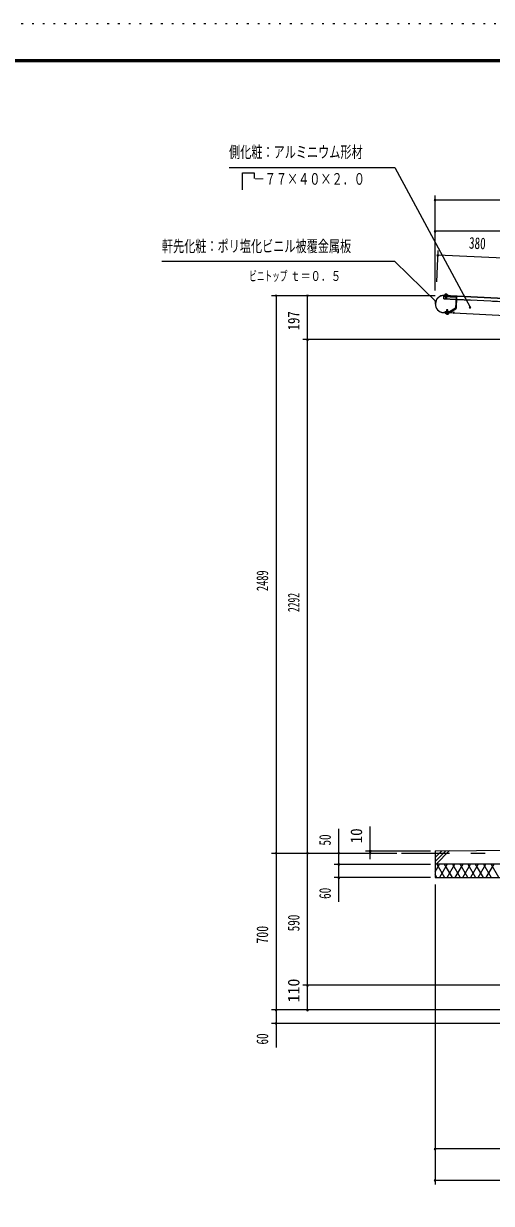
# Model space of a CAD drawing. Units: millimetres, scale not verified. Extents: x -25898 to 25908, y -10500 to 10500.
# Drawn here: x 11113 to 16338, y -2665 to 10500 of the extents above; entities that cross this region are included whole.
import ezdxf
from ezdxf.enums import TextEntityAlignment as Align

# ---------------------------------------------------------------- set-up
doc = ezdxf.new("R2010")
doc.units = ezdxf.units.MM
doc.header["$LTSCALE"] = 40
for name, pattern in [('USER2', [10, 4, -6]), ('USER3', [24, 12, -5, 2, -5]), ('USER4', [3, 0.5, -2.5])]:
    doc.linetypes.add(name, pattern=pattern)
for name, color, linetype, lineweight in [('0-6_2-02BOLD', 7, 'Continuous', 18), ('0-7_2-12HIDDEN', 3, 'USER2', 18), ('0-8_2-22CENTER', 3, 'USER3', 18), ('0-9_2-42THIN', 4, 'Continuous', 18), ('0-A_2-52DIM', 3, 'Continuous', 18), ('0-B_2-62HATCH', 2, 'Continuous', 18), ('0-C_F-F1PAPER', 5, 'Continuous', 18), ('0-D_F-E_J_ADD', 5, 'USER4', 18)]:
    doc.layers.add(name, color=color, linetype=linetype, lineweight=lineweight)
doc.styles.add('ＭＳ ゴシック', font='')
doc.styles.get('ＭＳ ゴシック').set_extended_font_data('MS Gothic')

msp = doc.modelspace()

# ---------------------------------------------------------------- linework, layer by layer
at = {"layer": '0-6_2-02BOLD'}
for p, q in [((20835.1, 7218.25), (15807.89, 7464.12)), ((15807.96, 7465.37), (20835.16, 7219.5)), ((15825.97, 7469.73), (15826.39, 7478.46)), ((15838.99, 7434.06), (15839.91, 7453.28)), ((15840.39, 7469.04), (15840.81, 7477.76)), ((15944.03, 7443.19), (15938.4, 7328.01)), ((15946.39, 7327.62), (15952.02, 7442.8)), ((16655.85, 7386.35), (15950.95, 7420.83)), ((15914.77, 7269.66), (15801.91, 7275.18)), ((15801.96, 7276.43), (15914.83, 7270.9)), ((15836.2, 7269.49), (15835.79, 7260.76)), ((15837.6, 7304.46), (15852.58, 7303.74)), ((15850.2, 7260.07), (15850.62, 7268.8)), ((15936.22, 7324.37), (15867.98, 7283.55)), ((15872.09, 7276.69), (15940.32, 7317.51)), ((15917.62, 7270.77), (16560.59, 7239.31)), ((15333.28, 1244.93), (15708.28, 1244.93)), ((15708.28, 1269.93), (21331.28, 1311.58)), ((21331.28, 1119.93), (15708.28, 1119.93))]:
    msp.add_line(p, q, dxfattribs=at)
for points in [[(15942.96, 7421.22), (15806.12, 7427.91), (15807.96, 7465.37)], [(15811.26, 7466.45), (15927.87, 7460.75), (15927.81, 7459.5)], [(15939.67, 7456.42), (15812.83, 7462.62), (15812.44, 7454.63), (15939.29, 7448.42)], [(15821.42, 7479.96), (15819.18, 7478.81), (15818.76, 7470.07)], [(15821.42, 7479.96), (15845.9, 7478.78), (15848.01, 7477.42), (15847.6, 7468.69)], [(15824.93, 7454.02), (15824.01, 7434.78), (15838.99, 7434.06), (15836.38, 7431.69), (15826.39, 7432.17), (15824.01, 7434.78)], [(15865.17, 7282.85), (15819.16, 7285.1), (15818.77, 7277.11), (15864.78, 7274.86)], [(15857.83, 7268.45), (15857.41, 7259.72), (15855.16, 7258.57), (15830.7, 7259.74), (15828.57, 7261.11), (15828.99, 7269.83)], [(15851.62, 7283.51), (15852.58, 7303.74), (15850.2, 7306.36), (15840.21, 7306.84), (15837.6, 7304.46), (15836.62, 7284.24)], [(15917.45, 7273.28), (15918, 7284.52), (15919.25, 7284.46), (15918.7, 7273.22)], [(15708.28, 1269.93), (15708.28, 969.93), (19458.28, 969.93)]]:
    msp.add_lwpolyline(points, dxfattribs=at)
for points in [[(15817.57, 7470.13), (15848.79, 7468.63), (15848.6, 7464.64), (15817.38, 7466.13)], [(15859.21, 7272.39), (15828, 7273.89), (15827.8, 7269.89), (15859.02, 7268.4)]]:
    msp.add_lwpolyline(points, close=True, dxfattribs=at)
for centre, radius, start, end in [((15806.58, 7370.81), 95.75, 87.19998, 267.19998), ((15806.58, 7370.81), 94.5, 89.17036, 267.19998), ((15822.57, 7474.1), 5.79, 48.70595, 87.25218), ((15832.64, 7458.12), 21.27, 67.42085, 107.0813), ((15844.19, 7473.06), 5.79, 87.25218, 125.78362), ((15939.04, 7443.43), 5, 357.2, 87.19998), ((15939.04, 7443.43), 13, 357.2, 87.19998), ((15832.4, 7265.46), 5.79, 267.25218, 305.78362), ((15843.95, 7280.41), 21.27, 247.42085, 287.0813), ((15854.02, 7264.42), 5.79, 228.70595, 267.25218), ((15865.42, 7287.84), 13, 267.19998, 300.88791), ((15865.42, 7287.84), 5, 267.19998, 300.88449), ((15914.96, 7273.4), 3.75, 267.19998, 357.19998), ((15914.96, 7273.4), 2.5, 267.19998, 357.19998), ((15933.9, 7328.23), 4.5, 300.90262, 357.21434), ((15933.91, 7328.23), 12.5, 300.89085, 357.19966)]:
    msp.add_arc(centre, radius, start, end, dxfattribs=at)
at = {"layer": '0-7_2-12HIDDEN'}
for p, q in [((15806.18, 7429.16), (15943.02, 7422.46)), ((15951.01, 7422.08), (16655.91, 7387.6)), ((15708.28, 1244.93), (22458.28, 1244.93))]:
    msp.add_line(p, q, dxfattribs=at)
at = {"layer": '0-8_2-22CENTER'}
for p, q in [((15834.18, 7489.85), (15831.22, 7429.18)), ((15845.38, 7309.34), (15842.41, 7248.68))]:
    msp.add_line(p, q, dxfattribs=at)
at = {"layer": '0-9_2-42THIN'}
for p, q in [((15826.93, 7453.92), (15825.92, 7432.69)), ((15836.9, 7432.16), (15837.92, 7453.38)), ((15839.69, 7306.36), (15838.63, 7284.15)), ((15849.61, 7283.61), (15850.68, 7305.84))]:
    msp.add_line(p, q, dxfattribs=at)
at = {"layer": '0-A_2-52DIM'}
for p, q in [((15708.28, 7521.42), (15708.28, 8582.47)), ((15718.28, 8532.46), (15698.28, 8532.46)), ((15708.28, 8532.46), (21870.78, 8532.46)), ((15718.28, 8182.46), (15698.28, 8182.46)), ((21870.78, 8182.46), (15708.28, 8182.46)), ((15740.64, 7967.24), (15723.54, 7617.66)), ((15748.19, 7917.3), (15728.19, 7917.3)), ((20682.28, 7675.51), (15738.19, 7917.3)), ((13883.28, 7467.43), (15709.13, 7467.43)), ((13943.28, 7467.43), (13923.28, 7467.43)), ((13933.28, 7467.43), (13933.28, -925.07)), ((14293.28, 7467.43), (14273.28, 7467.43)), ((14283.28, -505.07), (14283.28, 7467.43)), ((15725.3, 7397.25), (15705.3, 7397.25)), ((16108.55, 7336.96), (16088.55, 7336.96)), ((16487.65, 6974.93), (14233.28, 6974.93)), ((14293.28, 6974.93), (14273.28, 6974.93)), ((14633.28, 699.93), (14633.28, 1514.93)), ((14983.28, 1177.83), (14983.28, 1539.93)), ((13883.28, 1244.93), (15283.28, 1244.93)), ((13943.28, 1244.93), (13923.28, 1244.93)), ((14293.28, 1244.93), (14273.28, 1244.93)), ((14643.28, 1244.93), (14623.28, 1244.93)), ((14933.28, 1269.93), (15658.28, 1269.93)), ((14993.28, 1269.93), (14973.28, 1269.93)), ((14993.28, 1244.93), (14973.28, 1244.93)), ((14583.28, 1119.93), (15658.28, 1119.93)), ((14643.28, 1119.93), (14623.28, 1119.93)), ((15658.28, 969.93), (14583.28, 969.93)), ((14643.28, 969.93), (14623.28, 969.93)), ((15708.28, 894.93), (15708.28, -2455.07)), ((21256.28, -230.07), (14233.28, -230.07)), ((14293.28, -230.07), (14273.28, -230.07)), ((19383.28, -505.07), (13883.28, -505.07)), ((13943.28, -505.07), (13923.28, -505.07)), ((14293.28, -505.07), (14273.28, -505.07)), ((13883.28, -655.07), (19383.28, -655.07)), ((13943.28, -655.07), (13923.28, -655.07)), ((15718.28, -2055.07), (15698.28, -2055.07)), ((22458.28, -2055.07), (15708.28, -2055.07)), ((15718.28, -2405.07), (15698.28, -2405.07)), ((15708.28, -2405.07), (22458.28, -2405.07))]:
    msp.add_line(p, q, dxfattribs=at)
for points in [[(13408.14, 8894.93), (15258.14, 8894.93), (16098.55, 7336.96)], [(13558.15, 8644.93), (13558.15, 8836.38), (13686.93, 8836.38), (13686.93, 8771.98)], [(15715.3, 7397.25), (15258.14, 7844.93), (12658.15, 7844.93)]]:
    msp.add_lwpolyline(points, dxfattribs=at)
for centre in [(15708.28, 8532.46), (15708.28, 8182.46), (15738.19, 7917.3), (13933.28, 7467.43), (14283.28, 7467.43), (15715.3, 7397.25), (16098.55, 7336.96), (14283.28, 6974.93), (13933.28, 1244.93), (14283.28, 1244.93), (14633.28, 1244.93), (14983.28, 1269.93), (14983.28, 1244.93), (14633.28, 1119.93), (14633.28, 969.93), (14283.28, -230.07), (13933.28, -505.07), (14283.28, -505.07), (13933.28, -655.07), (15708.28, -2055.07), (15708.28, -2405.07)]:
    msp.add_arc(centre, 10, 180, 0, dxfattribs=at)
at = {"layer": '0-B_2-62HATCH'}
for p, q in [((15708.28, 1151.78), (15827.31, 1270.81)), ((15784.56, 1270.5), (15708.28, 1194.21)), ((15870.05, 1271.13), (15718.85, 1119.93)), ((15708.28, 1035.64), (15756.94, 1119.93)), ((15728.07, 1119.93), (15814.68, 969.93)), ((15843.54, 1119.93), (15756.94, 969.93)), ((15901.28, 969.93), (15814.68, 1119.93)), ((15843.54, 969.93), (15930.15, 1119.93)), ((15901.28, 1119.93), (15987.88, 969.93)), ((16016.75, 1119.93), (15930.15, 969.93)), ((16074.48, 969.93), (15987.88, 1119.93)), ((16016.75, 969.93), (16103.35, 1119.93)), ((16074.49, 1119.93), (16161.09, 969.93)), ((16189.95, 1119.93), (16103.35, 969.93)), ((16247.69, 969.93), (16161.09, 1119.93)), ((16189.95, 969.93), (16276.56, 1119.93)), ((16247.69, 1119.93), (16334.29, 969.93)), ((16363.16, 1119.93), (16276.56, 969.93)), ((16420.89, 969.93), (16334.29, 1119.93)), ((15728.07, 969.93), (15708.28, 1004.22))]:
    msp.add_line(p, q, dxfattribs=at)
at = {"layer": '0-C_F-F1PAPER'}
for points in [[(25407.78, -10000), (-3292.22, -10000), (-3292.22, 10100), (25407.78, 10100)], [(25405.28, -9997.5), (-3289.72, -9997.5), (-3289.72, 10097.5), (25405.28, 10097.5)], [(25402.78, -9995), (25402.78, 10095), (-3287.22, 10095), (-3287.22, -9995)], [(25400.28, -9992.5), (-3284.72, -9992.5), (-3284.72, 10092.5), (25400.28, 10092.5)], [(25397.78, -9990), (25397.78, 10090), (-3282.22, 10090), (-3282.22, -9990)], [(25395.28, -9987.5), (-3279.72, -9987.5), (-3279.72, 10087.5), (25395.28, 10087.5)], [(25392.78, -9985), (25392.78, 10085), (-3277.22, 10085), (-3277.22, -9985)], [(25390.28, -9982.5), (-3274.72, -9982.5), (-3274.72, 10082.5), (25390.28, 10082.5)], [(25387.78, -9980), (-3272.22, -9980), (-3272.22, 10080), (25387.78, 10080)], [(25385.28, -9977.5), (-3269.72, -9977.5), (-3269.72, 10077.5), (25385.28, 10077.5)], [(25382.78, -9975), (25382.78, 10075), (-3267.22, 10075), (-3267.22, -9975)]]:
    msp.add_lwpolyline(points, close=True, dxfattribs=at)
at = {"layer": '0-D_F-E_J_ADD'}
msp.add_lwpolyline([(25907.78, -10500), (-3792.22, -10500), (-3792.22, 10500), (25907.78, 10500)], close=True, dxfattribs=at)

# ---------------------------------------------------------------- texts
at = {"layer": '0-A_2-52DIM', "color": 7, "style": 'ＭＳ ゴシック'}
for s, height, width, p in [('側化粧：アルミニウム形材', 130.2, 0.7, (13408.14, 8962.69)), ('\u3000－７７×４０×２．０', 130.2, 0.7, (13558.15, 8662.7)), ('軒先化粧：ポリ塩化ビニル被覆金属板', 130.2, 0.7, (12658.15, 7912.7)), ('ビニトップ ', 110.7, 0.55, (13633.15, 7594.93)), ('ｔ＝０．５', 110.7, 0.75, (14092.42, 7594.93))]:
    msp.add_text(s, height=height, dxfattribs=dict(at, width=width)).set_placement(p, align=Align.BOTTOM_LEFT)
for s, rotation, width, p in [('380', 357.201, 0.7, (16083.06, 7950.5)), ('197', 90, 0.8, (14233.28, 7077.55)), ('2489', 90, 0.65, (13883.28, 4167.92)), ('2292', 90, 0.6, (14233.28, 3934.05)), ('10', 90, 0.95, (14933.28, 1351.98)), ('50', 90, 0.7, (14583.28, 1328.21)), ('60', 90, 0.7, (14583.28, 732.81)), ('590', 90, 0.7, (14233.28, 371.05)), ('700', 90, 0.75, (13883.28, 232.93)), ('60', 90, 0.7, (13883.28, -892.19))]:
    msp.add_text(s, height=130.2, rotation=rotation, dxfattribs=dict(at, width=width)).set_placement(p, align=Align.BOTTOM_LEFT)
msp.add_text('110', height=130.2, rotation=90, dxfattribs=at).set_placement((14233.28, -422.38), align=Align.BOTTOM_LEFT)

doc.saveas('drawing.dxf')
